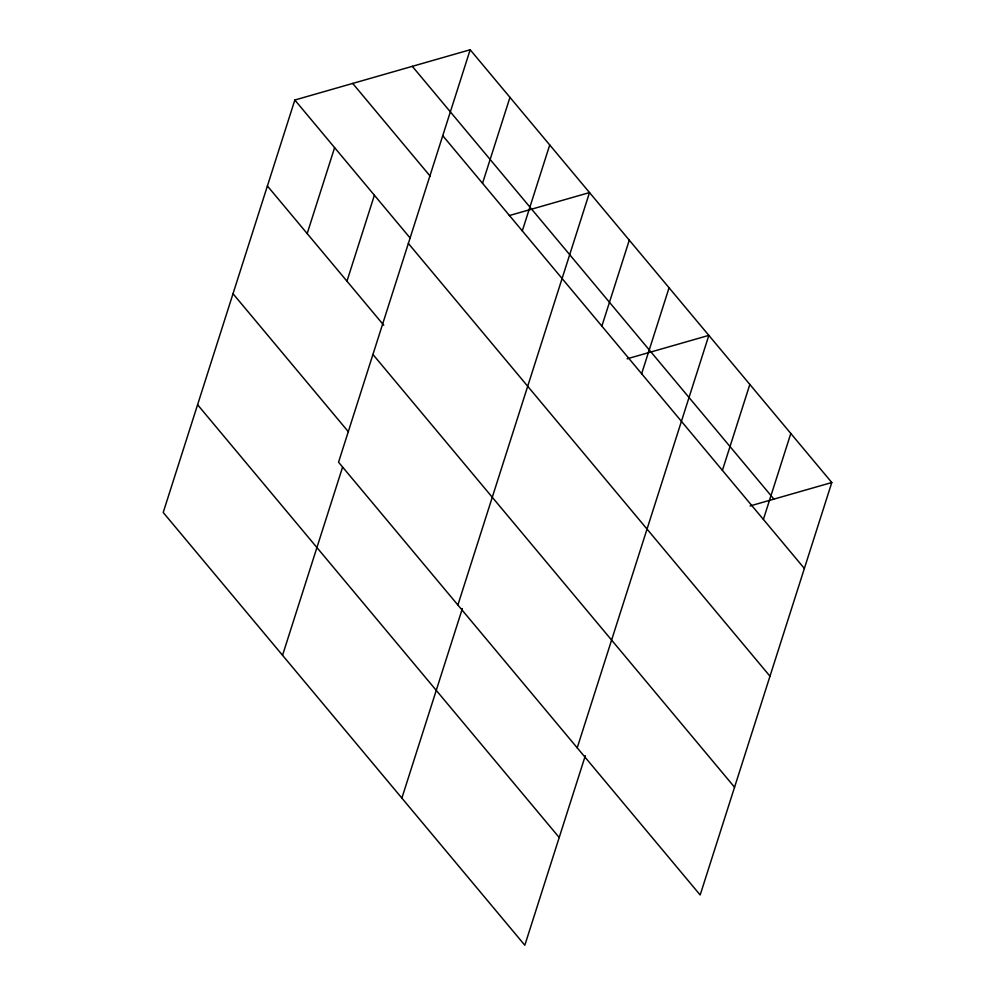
<?xml version="1.0" encoding="UTF-8"?>
<svg xmlns="http://www.w3.org/2000/svg" width="995" height="995" viewBox="0 0 995 995"><rect width="100%" height="100%" fill="white"/><g stroke="black" fill="none" stroke-linecap="round" stroke-linejoin="round"><path stroke-width="1.49" d="M470.175 49.75L338.549 462.202L700.169 894.978L831.795 482.525L470.175 49.75L294.831 100.022L163.205 512.475L524.825 945.25L585.309 755.702M307.181 233.576L334.606 147.633M346.956 281.187L374.394 195.231M282.53 655.295L342.566 467.202M482.525 183.304L509.962 97.361M522.3 230.902L549.737 144.959M457.887 605.022L589.513 192.57L509.291 215.567M401.868 798.102L462.364 608.567M601.863 326.111L629.288 240.168M641.638 373.722L669.075 287.779M577.212 747.83L708.85 335.377L627.136 358.809M722.407 470.374L749.832 384.431M763.389 519.427L790.814 433.472M750.093 505.945L831.795 482.525M412.316 66.342L773.936 499.117M442.75 135.693L804.37 568.468M352.703 83.431L430.263 176.264M294.831 100.022L410.189 238.079M408.36 243.439L769.981 676.214M267.406 185.978L383.759 325.216M372.938 354.456L734.559 787.232M233.017 293.724L348.374 431.768M197.582 404.729L559.202 837.504"/></g></svg>
